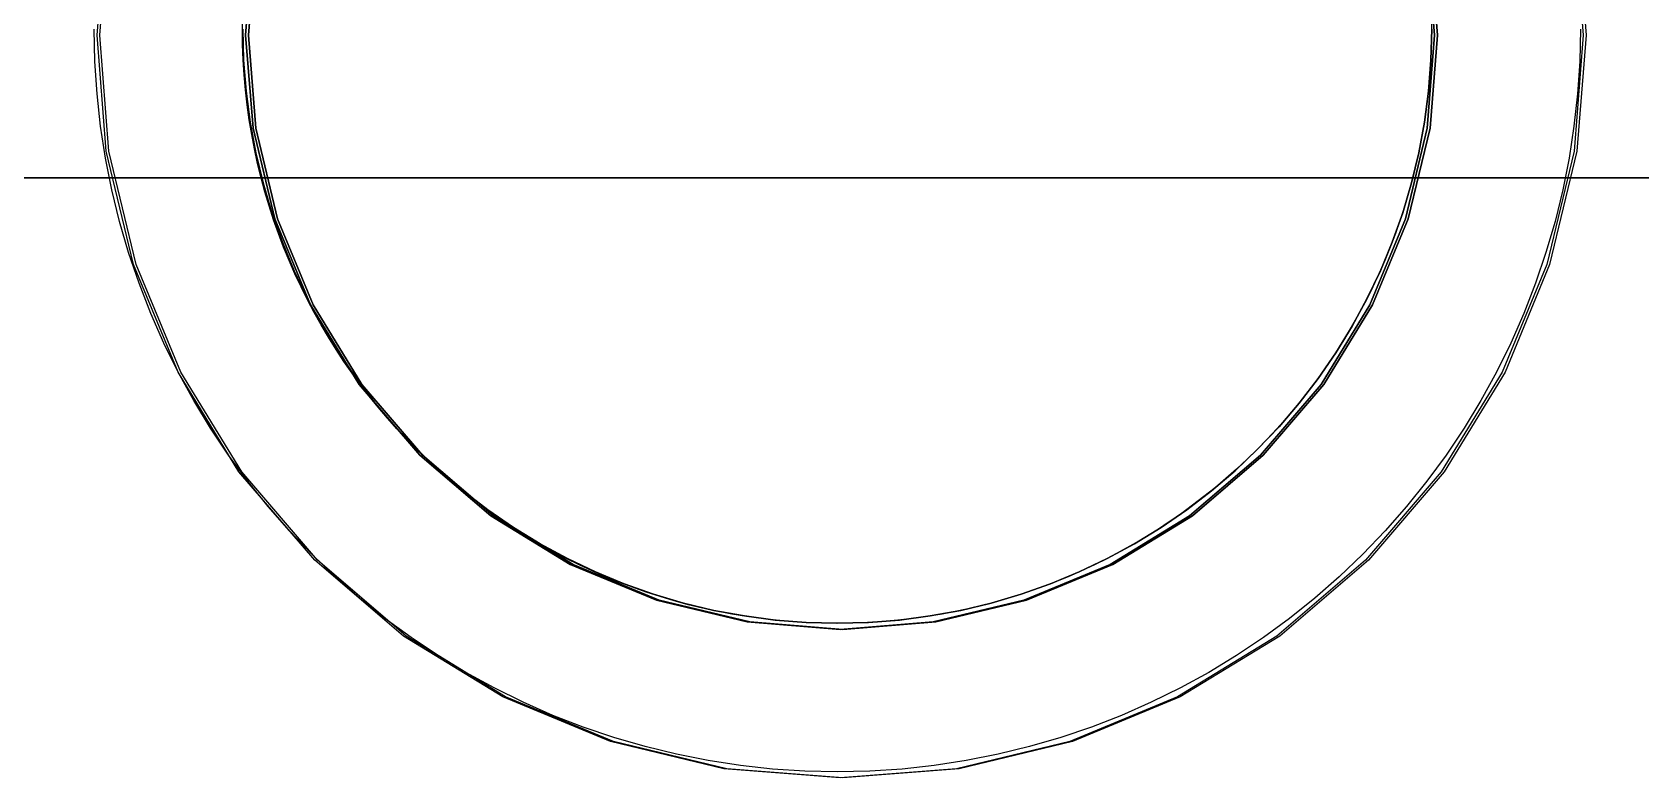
# Model space of a CAD drawing. Header units: millimetres. Extents: x -245 to 49755, y -245 to 41806.
# Drawn here: x 35489.06 to 35507.1, y 18561.66 to 18570.03 of the extents above; entities that cross this region are included whole.
import ezdxf

# ---------------------------------------------------------------- set-up
doc = ezdxf.new("R2010")
doc.units = ezdxf.units.MM
doc.layers.add('Slab', color=7, linetype='Continuous', lineweight=50)
doc.layers.add('Standard', color=7, linetype='Continuous', lineweight=25)

msp = doc.modelspace()

# ---------------------------------------------------------------- linework, layer by layer
at = {"layer": 'Slab', "color": 7, "linetype": 'Continuous', "lineweight": -3}
for p, q in [((35489.791, 18569.997), (35489.893, 18571.301)), ((35489.791, 18569.997), (35489.893, 18571.301)), ((35489.822, 18569.997), (35489.925, 18571.301)), ((35489.822, 18569.997), (35489.925, 18571.301)), ((35506.355, 18571.301), (35506.457, 18569.997)), ((35506.355, 18571.301), (35506.457, 18569.997)), ((35506.386, 18571.301), (35506.489, 18569.997)), ((35506.386, 18571.301), (35506.489, 18569.997)), ((35491.54, 18571.04), (35491.457, 18569.997)), ((35491.457, 18569.997), (35491.54, 18571.04)), ((35491.571, 18571.04), (35491.489, 18569.997)), ((35491.489, 18569.997), (35491.571, 18571.04)), ((35504.791, 18569.997), (35504.709, 18571.04)), ((35504.709, 18571.04), (35504.791, 18569.997)), ((35504.822, 18569.997), (35504.74, 18571.04)), ((35504.74, 18571.04), (35504.822, 18569.997)), ((35489.767, 18569.701), (35489.759, 18570.064)), ((35489.767, 18569.701), (35489.759, 18570.064)), ((35489.767, 18569.701), (35489.759, 18570.064)), ((35489.767, 18569.701), (35489.759, 18570.064)), ((35491.426, 18570.064), (35491.435, 18569.715)), ((35491.435, 18569.715), (35491.426, 18570.064)), ((35491.435, 18569.715), (35491.426, 18570.064)), ((35491.426, 18570.064), (35491.435, 18569.715)), ((35491.435, 18569.715), (35491.426, 18570.064)), ((35491.426, 18570.064), (35491.435, 18569.715)), ((35504.75, 18569.715), (35504.759, 18570.064)), ((35504.759, 18570.064), (35504.75, 18569.715)), ((35504.759, 18570.064), (35504.75, 18569.715)), ((35504.75, 18569.715), (35504.759, 18570.064)), ((35504.759, 18570.064), (35504.75, 18569.715)), ((35504.75, 18569.715), (35504.759, 18570.064)), ((35506.426, 18570.064), (35506.418, 18569.701)), ((35506.426, 18570.064), (35506.418, 18569.701)), ((35506.426, 18570.064), (35506.418, 18569.701)), ((35506.426, 18570.064), (35506.418, 18569.701)), ((35489.893, 18568.694), (35489.791, 18569.997)), ((35489.893, 18568.694), (35489.791, 18569.997)), ((35489.925, 18568.694), (35489.822, 18569.997)), ((35489.925, 18568.694), (35489.822, 18569.997)), ((35491.457, 18569.997), (35491.54, 18568.954)), ((35491.54, 18568.954), (35491.457, 18569.997)), ((35491.489, 18569.997), (35491.571, 18568.954)), ((35491.571, 18568.954), (35491.489, 18569.997)), ((35504.709, 18568.954), (35504.791, 18569.997)), ((35504.791, 18569.997), (35504.709, 18568.954)), ((35504.74, 18568.954), (35504.822, 18569.997)), ((35504.822, 18569.997), (35504.74, 18568.954)), ((35506.457, 18569.997), (35506.355, 18568.694)), ((35506.457, 18569.997), (35506.355, 18568.694)), ((35506.489, 18569.997), (35506.386, 18568.694)), ((35506.489, 18569.997), (35506.386, 18568.694)), ((35489.791, 18569.338), (35489.767, 18569.701)), ((35489.791, 18569.338), (35489.767, 18569.701)), ((35489.791, 18569.338), (35489.767, 18569.701)), ((35489.791, 18569.338), (35489.767, 18569.701)), ((35491.435, 18569.715), (35491.462, 18569.367)), ((35491.462, 18569.367), (35491.435, 18569.715)), ((35491.462, 18569.367), (35491.435, 18569.715)), ((35491.435, 18569.715), (35491.462, 18569.367)), ((35491.462, 18569.367), (35491.435, 18569.715)), ((35491.435, 18569.715), (35491.462, 18569.367)), ((35504.723, 18569.367), (35504.75, 18569.715)), ((35504.75, 18569.715), (35504.723, 18569.367)), ((35504.75, 18569.715), (35504.723, 18569.367)), ((35504.723, 18569.367), (35504.75, 18569.715)), ((35504.75, 18569.715), (35504.723, 18569.367)), ((35504.723, 18569.367), (35504.75, 18569.715)), ((35506.418, 18569.701), (35506.394, 18569.338)), ((35506.418, 18569.701), (35506.394, 18569.338)), ((35506.418, 18569.701), (35506.394, 18569.338)), ((35506.418, 18569.701), (35506.394, 18569.338)), ((35489.83, 18568.977), (35489.791, 18569.338)), ((35489.83, 18568.977), (35489.791, 18569.338)), ((35489.83, 18568.977), (35489.791, 18569.338)), ((35489.83, 18568.977), (35489.791, 18569.338)), ((35491.462, 18569.367), (35491.508, 18569.021)), ((35491.508, 18569.021), (35491.462, 18569.367)), ((35491.508, 18569.021), (35491.462, 18569.367)), ((35491.462, 18569.367), (35491.508, 18569.021)), ((35491.508, 18569.021), (35491.462, 18569.367)), ((35491.462, 18569.367), (35491.508, 18569.021)), ((35504.677, 18569.021), (35504.723, 18569.367)), ((35504.723, 18569.367), (35504.677, 18569.021)), ((35504.723, 18569.367), (35504.677, 18569.021)), ((35504.677, 18569.021), (35504.723, 18569.367)), ((35504.723, 18569.367), (35504.677, 18569.021)), ((35504.677, 18569.021), (35504.723, 18569.367)), ((35506.394, 18569.338), (35506.354, 18568.977)), ((35506.394, 18569.338), (35506.354, 18568.977)), ((35506.394, 18569.338), (35506.354, 18568.977)), ((35506.394, 18569.338), (35506.354, 18568.977)), ((35489.886, 18568.617), (35489.83, 18568.977)), ((35489.886, 18568.617), (35489.83, 18568.977)), ((35489.886, 18568.617), (35489.83, 18568.977)), ((35489.886, 18568.617), (35489.83, 18568.977)), ((35491.508, 18569.021), (35491.571, 18568.678)), ((35491.571, 18568.678), (35491.508, 18569.021)), ((35491.571, 18568.678), (35491.508, 18569.021)), ((35491.508, 18569.021), (35491.571, 18568.678)), ((35491.571, 18568.678), (35491.508, 18569.021)), ((35491.508, 18569.021), (35491.571, 18568.678)), ((35491.54, 18568.954), (35491.784, 18567.937)), ((35491.784, 18567.937), (35491.54, 18568.954)), ((35491.571, 18568.954), (35491.815, 18567.937)), ((35491.815, 18567.937), (35491.571, 18568.954)), ((35504.465, 18567.937), (35504.709, 18568.954)), ((35504.709, 18568.954), (35504.465, 18567.937)), ((35504.496, 18567.937), (35504.74, 18568.954)), ((35504.74, 18568.954), (35504.496, 18567.937)), ((35504.613, 18568.678), (35504.677, 18569.021)), ((35504.677, 18569.021), (35504.613, 18568.678)), ((35504.677, 18569.021), (35504.613, 18568.678)), ((35504.613, 18568.678), (35504.677, 18569.021)), ((35504.677, 18569.021), (35504.613, 18568.678)), ((35504.613, 18568.678), (35504.677, 18569.021)), ((35506.354, 18568.977), (35506.299, 18568.617)), ((35506.354, 18568.977), (35506.299, 18568.617)), ((35506.354, 18568.977), (35506.299, 18568.617)), ((35506.354, 18568.977), (35506.299, 18568.617)), ((35489.957, 18568.261), (35489.886, 18568.617)), ((35489.957, 18568.261), (35489.886, 18568.617)), ((35489.957, 18568.261), (35489.886, 18568.617)), ((35489.957, 18568.261), (35489.886, 18568.617)), ((35490.199, 18567.422), (35489.893, 18568.694)), ((35490.199, 18567.422), (35489.893, 18568.694)), ((35490.23, 18567.422), (35489.925, 18568.694)), ((35490.23, 18567.422), (35489.925, 18568.694)), ((35491.571, 18568.678), (35491.653, 18568.339)), ((35491.653, 18568.339), (35491.571, 18568.678)), ((35491.653, 18568.339), (35491.571, 18568.678)), ((35491.571, 18568.678), (35491.653, 18568.339)), ((35491.653, 18568.339), (35491.571, 18568.678)), ((35491.571, 18568.678), (35491.653, 18568.339)), ((35504.532, 18568.339), (35504.613, 18568.678)), ((35504.613, 18568.678), (35504.532, 18568.339)), ((35504.613, 18568.678), (35504.532, 18568.339)), ((35504.532, 18568.339), (35504.613, 18568.678)), ((35504.613, 18568.678), (35504.532, 18568.339)), ((35504.532, 18568.339), (35504.613, 18568.678)), ((35506.355, 18568.694), (35506.05, 18567.422)), ((35506.355, 18568.694), (35506.05, 18567.422)), ((35506.386, 18568.694), (35506.081, 18567.422)), ((35506.386, 18568.694), (35506.081, 18567.422)), ((35506.299, 18568.617), (35506.228, 18568.261)), ((35506.299, 18568.617), (35506.228, 18568.261)), ((35506.299, 18568.617), (35506.228, 18568.261)), ((35506.299, 18568.617), (35506.228, 18568.261)), ((35490.043, 18567.907), (35489.957, 18568.261)), ((35490.043, 18567.907), (35489.957, 18568.261)), ((35490.043, 18567.907), (35489.957, 18568.261)), ((35490.043, 18567.907), (35489.957, 18568.261)), ((35491.653, 18568.339), (35491.752, 18568.004)), ((35491.752, 18568.004), (35491.653, 18568.339)), ((35491.752, 18568.004), (35491.653, 18568.339)), ((35491.653, 18568.339), (35491.752, 18568.004)), ((35491.752, 18568.004), (35491.653, 18568.339)), ((35491.653, 18568.339), (35491.752, 18568.004)), ((35504.433, 18568.004), (35504.532, 18568.339)), ((35504.532, 18568.339), (35504.433, 18568.004)), ((35504.532, 18568.339), (35504.433, 18568.004)), ((35504.433, 18568.004), (35504.532, 18568.339)), ((35504.532, 18568.339), (35504.433, 18568.004)), ((35504.433, 18568.004), (35504.532, 18568.339)), ((35506.228, 18568.261), (35506.142, 18567.907)), ((35506.228, 18568.261), (35506.142, 18567.907)), ((35506.228, 18568.261), (35506.142, 18567.907)), ((35506.228, 18568.261), (35506.142, 18567.907)), ((35490.145, 18567.558), (35490.043, 18567.907)), ((35490.145, 18567.558), (35490.043, 18567.907)), ((35490.145, 18567.558), (35490.043, 18567.907)), ((35490.145, 18567.558), (35490.043, 18567.907)), ((35491.752, 18568.004), (35491.869, 18567.675)), ((35491.869, 18567.675), (35491.752, 18568.004)), ((35491.869, 18567.675), (35491.752, 18568.004)), ((35491.752, 18568.004), (35491.869, 18567.675)), ((35491.869, 18567.675), (35491.752, 18568.004)), ((35491.752, 18568.004), (35491.869, 18567.675)), ((35491.784, 18567.937), (35492.184, 18566.971)), ((35492.184, 18566.971), (35491.784, 18567.937)), ((35491.815, 18567.937), (35492.216, 18566.971)), ((35492.216, 18566.971), (35491.815, 18567.937)), ((35504.064, 18566.971), (35504.465, 18567.937)), ((35504.465, 18567.937), (35504.064, 18566.971)), ((35504.096, 18566.971), (35504.496, 18567.937)), ((35504.496, 18567.937), (35504.096, 18566.971)), ((35504.316, 18567.675), (35504.433, 18568.004)), ((35504.433, 18568.004), (35504.316, 18567.675)), ((35504.433, 18568.004), (35504.316, 18567.675)), ((35504.316, 18567.675), (35504.433, 18568.004)), ((35504.433, 18568.004), (35504.316, 18567.675)), ((35504.316, 18567.675), (35504.433, 18568.004)), ((35506.142, 18567.907), (35506.04, 18567.558)), ((35506.142, 18567.907), (35506.04, 18567.558)), ((35506.142, 18567.907), (35506.04, 18567.558)), ((35506.142, 18567.907), (35506.04, 18567.558)), ((35490.262, 18567.214), (35490.145, 18567.558)), ((35490.262, 18567.214), (35490.145, 18567.558)), ((35490.262, 18567.214), (35490.145, 18567.558)), ((35490.262, 18567.214), (35490.145, 18567.558)), ((35491.869, 18567.675), (35492.002, 18567.353)), ((35492.002, 18567.353), (35491.869, 18567.675)), ((35492.002, 18567.353), (35491.869, 18567.675)), ((35491.869, 18567.675), (35492.002, 18567.353)), ((35492.002, 18567.353), (35491.869, 18567.675)), ((35491.869, 18567.675), (35492.002, 18567.353)), ((35504.183, 18567.353), (35504.316, 18567.675)), ((35504.316, 18567.675), (35504.183, 18567.353)), ((35504.316, 18567.675), (35504.183, 18567.353)), ((35504.183, 18567.353), (35504.316, 18567.675)), ((35504.316, 18567.675), (35504.183, 18567.353)), ((35504.183, 18567.353), (35504.316, 18567.675)), ((35506.04, 18567.558), (35505.923, 18567.214)), ((35506.04, 18567.558), (35505.923, 18567.214)), ((35506.04, 18567.558), (35505.923, 18567.214)), ((35506.04, 18567.558), (35505.923, 18567.214)), ((35490.699, 18566.214), (35490.199, 18567.422)), ((35490.699, 18566.214), (35490.199, 18567.422)), ((35490.731, 18566.214), (35490.23, 18567.422)), ((35490.731, 18566.214), (35490.23, 18567.422)), ((35492.002, 18567.353), (35492.152, 18567.038)), ((35492.152, 18567.038), (35492.002, 18567.353)), ((35492.152, 18567.038), (35492.002, 18567.353)), ((35492.002, 18567.353), (35492.152, 18567.038)), ((35492.152, 18567.038), (35492.002, 18567.353)), ((35492.002, 18567.353), (35492.152, 18567.038)), ((35504.032, 18567.038), (35504.183, 18567.353)), ((35504.183, 18567.353), (35504.032, 18567.038)), ((35504.183, 18567.353), (35504.032, 18567.038)), ((35504.032, 18567.038), (35504.183, 18567.353)), ((35504.183, 18567.353), (35504.032, 18567.038)), ((35504.032, 18567.038), (35504.183, 18567.353)), ((35506.05, 18567.422), (35505.549, 18566.214)), ((35506.05, 18567.422), (35505.549, 18566.214)), ((35506.081, 18567.422), (35505.581, 18566.214)), ((35506.081, 18567.422), (35505.581, 18566.214)), ((35490.393, 18566.875), (35490.262, 18567.214)), ((35490.393, 18566.875), (35490.262, 18567.214)), ((35490.393, 18566.875), (35490.262, 18567.214)), ((35490.393, 18566.875), (35490.262, 18567.214)), ((35505.923, 18567.214), (35505.791, 18566.875)), ((35505.923, 18567.214), (35505.791, 18566.875)), ((35505.923, 18567.214), (35505.791, 18566.875)), ((35505.923, 18567.214), (35505.791, 18566.875)), ((35492.152, 18567.038), (35492.319, 18566.731)), ((35492.319, 18566.731), (35492.152, 18567.038)), ((35492.319, 18566.731), (35492.152, 18567.038)), ((35492.152, 18567.038), (35492.319, 18566.731)), ((35492.319, 18566.731), (35492.152, 18567.038)), ((35492.152, 18567.038), (35492.319, 18566.731)), ((35492.184, 18566.971), (35492.731, 18566.079)), ((35492.731, 18566.079), (35492.184, 18566.971)), ((35492.216, 18566.971), (35492.762, 18566.079)), ((35492.762, 18566.079), (35492.216, 18566.971)), ((35503.518, 18566.079), (35504.064, 18566.971)), ((35504.064, 18566.971), (35503.518, 18566.079)), ((35503.549, 18566.079), (35504.096, 18566.971)), ((35504.096, 18566.971), (35503.549, 18566.079)), ((35503.866, 18566.731), (35504.032, 18567.038)), ((35504.032, 18567.038), (35503.866, 18566.731)), ((35504.032, 18567.038), (35503.866, 18566.731)), ((35503.866, 18566.731), (35504.032, 18567.038)), ((35504.032, 18567.038), (35503.866, 18566.731)), ((35503.866, 18566.731), (35504.032, 18567.038)), ((35490.54, 18566.542), (35490.393, 18566.875)), ((35490.54, 18566.542), (35490.393, 18566.875)), ((35490.54, 18566.542), (35490.393, 18566.875)), ((35490.54, 18566.542), (35490.393, 18566.875)), ((35505.791, 18566.875), (35505.645, 18566.542)), ((35505.791, 18566.875), (35505.645, 18566.542)), ((35505.791, 18566.875), (35505.645, 18566.542)), ((35505.791, 18566.875), (35505.645, 18566.542)), ((35492.319, 18566.731), (35492.501, 18566.433)), ((35492.501, 18566.433), (35492.319, 18566.731)), ((35492.501, 18566.433), (35492.319, 18566.731)), ((35492.319, 18566.731), (35492.501, 18566.433)), ((35492.501, 18566.433), (35492.319, 18566.731)), ((35492.319, 18566.731), (35492.501, 18566.433)), ((35503.684, 18566.433), (35503.866, 18566.731)), ((35503.866, 18566.731), (35503.684, 18566.433)), ((35503.866, 18566.731), (35503.684, 18566.433)), ((35503.684, 18566.433), (35503.866, 18566.731)), ((35503.866, 18566.731), (35503.684, 18566.433)), ((35503.684, 18566.433), (35503.866, 18566.731)), ((35490.701, 18566.216), (35490.54, 18566.542)), ((35490.701, 18566.216), (35490.54, 18566.542)), ((35490.701, 18566.216), (35490.54, 18566.542)), ((35490.701, 18566.216), (35490.54, 18566.542)), ((35492.501, 18566.433), (35492.699, 18566.146)), ((35492.699, 18566.146), (35492.501, 18566.433)), ((35492.699, 18566.146), (35492.501, 18566.433)), ((35492.501, 18566.433), (35492.699, 18566.146)), ((35492.699, 18566.146), (35492.501, 18566.433)), ((35492.501, 18566.433), (35492.699, 18566.146)), ((35503.486, 18566.146), (35503.684, 18566.433)), ((35503.684, 18566.433), (35503.486, 18566.146)), ((35503.684, 18566.433), (35503.486, 18566.146)), ((35503.486, 18566.146), (35503.684, 18566.433)), ((35503.684, 18566.433), (35503.486, 18566.146)), ((35503.486, 18566.146), (35503.684, 18566.433)), ((35505.645, 18566.542), (35505.484, 18566.216)), ((35505.645, 18566.542), (35505.484, 18566.216)), ((35505.645, 18566.542), (35505.484, 18566.216)), ((35505.645, 18566.542), (35505.484, 18566.216)), ((35491.382, 18565.099), (35490.699, 18566.214)), ((35491.382, 18565.099), (35490.699, 18566.214)), ((35490.876, 18565.898), (35490.701, 18566.216)), ((35490.876, 18565.898), (35490.701, 18566.216)), ((35490.876, 18565.898), (35490.701, 18566.216)), ((35490.876, 18565.898), (35490.701, 18566.216)), ((35491.414, 18565.099), (35490.731, 18566.214)), ((35491.414, 18565.099), (35490.731, 18566.214)), ((35492.699, 18566.146), (35492.911, 18565.869)), ((35492.911, 18565.869), (35492.699, 18566.146)), ((35492.911, 18565.869), (35492.699, 18566.146)), ((35492.699, 18566.146), (35492.911, 18565.869)), ((35492.911, 18565.869), (35492.699, 18566.146)), ((35492.699, 18566.146), (35492.911, 18565.869)), ((35492.731, 18566.079), (35493.41, 18565.283)), ((35493.41, 18565.283), (35492.731, 18566.079)), ((35492.762, 18566.079), (35493.442, 18565.283)), ((35493.442, 18565.283), (35492.762, 18566.079)), ((35502.838, 18565.283), (35503.518, 18566.079)), ((35503.518, 18566.079), (35502.838, 18565.283)), ((35502.87, 18565.283), (35503.549, 18566.079)), ((35503.549, 18566.079), (35502.87, 18565.283)), ((35503.273, 18565.869), (35503.486, 18566.146)), ((35503.486, 18566.146), (35503.273, 18565.869)), ((35503.486, 18566.146), (35503.273, 18565.869)), ((35503.273, 18565.869), (35503.486, 18566.146)), ((35503.486, 18566.146), (35503.273, 18565.869)), ((35503.273, 18565.869), (35503.486, 18566.146)), ((35505.549, 18566.214), (35504.866, 18565.099)), ((35505.549, 18566.214), (35504.866, 18565.099)), ((35505.581, 18566.214), (35504.898, 18565.099)), ((35505.581, 18566.214), (35504.898, 18565.099)), ((35505.484, 18566.216), (35505.309, 18565.898)), ((35505.484, 18566.216), (35505.309, 18565.898)), ((35505.484, 18566.216), (35505.309, 18565.898)), ((35505.484, 18566.216), (35505.309, 18565.898)), ((35491.064, 18565.587), (35490.876, 18565.898)), ((35491.064, 18565.587), (35490.876, 18565.898)), ((35491.064, 18565.587), (35490.876, 18565.898)), ((35491.064, 18565.587), (35490.876, 18565.898)), ((35505.309, 18565.898), (35505.121, 18565.587)), ((35505.309, 18565.898), (35505.121, 18565.587)), ((35505.309, 18565.898), (35505.121, 18565.587)), ((35505.309, 18565.898), (35505.121, 18565.587)), ((35492.911, 18565.869), (35493.138, 18565.603)), ((35493.138, 18565.603), (35492.911, 18565.869)), ((35493.138, 18565.603), (35492.911, 18565.869)), ((35492.911, 18565.869), (35493.138, 18565.603)), ((35493.138, 18565.603), (35492.911, 18565.869)), ((35492.911, 18565.869), (35493.138, 18565.603)), ((35503.047, 18565.603), (35503.273, 18565.869)), ((35503.273, 18565.869), (35503.047, 18565.603)), ((35503.273, 18565.869), (35503.047, 18565.603)), ((35503.047, 18565.603), (35503.273, 18565.869)), ((35503.273, 18565.869), (35503.047, 18565.603)), ((35503.047, 18565.603), (35503.273, 18565.869)), ((35491.266, 18565.284), (35491.064, 18565.587)), ((35491.266, 18565.284), (35491.064, 18565.587)), ((35491.266, 18565.284), (35491.064, 18565.587)), ((35491.266, 18565.284), (35491.064, 18565.587)), ((35493.138, 18565.603), (35493.378, 18565.35)), ((35493.378, 18565.35), (35493.138, 18565.603)), ((35493.378, 18565.35), (35493.138, 18565.603)), ((35493.138, 18565.603), (35493.378, 18565.35)), ((35493.378, 18565.35), (35493.138, 18565.603)), ((35493.138, 18565.603), (35493.378, 18565.35)), ((35502.806, 18565.35), (35503.047, 18565.603)), ((35503.047, 18565.603), (35502.806, 18565.35)), ((35503.047, 18565.603), (35502.806, 18565.35)), ((35502.806, 18565.35), (35503.047, 18565.603)), ((35503.047, 18565.603), (35502.806, 18565.35)), ((35502.806, 18565.35), (35503.047, 18565.603)), ((35505.121, 18565.587), (35504.919, 18565.284)), ((35505.121, 18565.587), (35504.919, 18565.284)), ((35505.121, 18565.587), (35504.919, 18565.284)), ((35505.121, 18565.587), (35504.919, 18565.284)), ((35493.378, 18565.35), (35493.632, 18565.11)), ((35493.632, 18565.11), (35493.378, 18565.35)), ((35493.632, 18565.11), (35493.378, 18565.35)), ((35493.378, 18565.35), (35493.632, 18565.11)), ((35493.632, 18565.11), (35493.378, 18565.35)), ((35493.378, 18565.35), (35493.632, 18565.11)), ((35502.553, 18565.11), (35502.806, 18565.35)), ((35502.806, 18565.35), (35502.553, 18565.11)), ((35502.806, 18565.35), (35502.553, 18565.11)), ((35502.553, 18565.11), (35502.806, 18565.35)), ((35502.806, 18565.35), (35502.553, 18565.11)), ((35502.553, 18565.11), (35502.806, 18565.35)), ((35491.481, 18564.991), (35491.266, 18565.284)), ((35491.481, 18564.991), (35491.266, 18565.284)), ((35491.481, 18564.991), (35491.266, 18565.284)), ((35491.481, 18564.991), (35491.266, 18565.284)), ((35493.41, 18565.283), (35494.206, 18564.604)), ((35494.206, 18564.604), (35493.41, 18565.283)), ((35493.442, 18565.283), (35494.237, 18564.604)), ((35494.237, 18564.604), (35493.442, 18565.283)), ((35502.043, 18564.604), (35502.838, 18565.283)), ((35502.838, 18565.283), (35502.043, 18564.604)), ((35502.074, 18564.604), (35502.87, 18565.283)), ((35502.87, 18565.283), (35502.074, 18564.604)), ((35504.919, 18565.284), (35504.704, 18564.991)), ((35504.919, 18565.284), (35504.704, 18564.991)), ((35504.919, 18565.284), (35504.704, 18564.991)), ((35504.919, 18565.284), (35504.704, 18564.991)), ((35492.232, 18564.105), (35491.382, 18565.099)), ((35492.232, 18564.105), (35491.382, 18565.099)), ((35492.263, 18564.105), (35491.414, 18565.099)), ((35492.263, 18564.105), (35491.414, 18565.099)), ((35491.709, 18564.708), (35491.481, 18564.991)), ((35491.709, 18564.708), (35491.481, 18564.991)), ((35491.709, 18564.708), (35491.481, 18564.991)), ((35491.709, 18564.708), (35491.481, 18564.991)), ((35493.632, 18565.11), (35493.897, 18564.883)), ((35493.897, 18564.883), (35493.632, 18565.11)), ((35493.897, 18564.883), (35493.632, 18565.11)), ((35493.632, 18565.11), (35493.897, 18564.883)), ((35493.897, 18564.883), (35493.632, 18565.11)), ((35493.632, 18565.11), (35493.897, 18564.883)), ((35502.288, 18564.883), (35502.553, 18565.11)), ((35502.553, 18565.11), (35502.288, 18564.883)), ((35502.553, 18565.11), (35502.288, 18564.883)), ((35502.288, 18564.883), (35502.553, 18565.11)), ((35502.553, 18565.11), (35502.288, 18564.883)), ((35502.288, 18564.883), (35502.553, 18565.11)), ((35504.866, 18565.099), (35504.017, 18564.105)), ((35504.866, 18565.099), (35504.017, 18564.105)), ((35504.898, 18565.099), (35504.048, 18564.105)), ((35504.898, 18565.099), (35504.048, 18564.105)), ((35504.704, 18564.991), (35504.476, 18564.708)), ((35504.704, 18564.991), (35504.476, 18564.708)), ((35504.704, 18564.991), (35504.476, 18564.708)), ((35504.704, 18564.991), (35504.476, 18564.708)), ((35493.897, 18564.883), (35494.174, 18564.671)), ((35494.174, 18564.671), (35493.897, 18564.883)), ((35494.174, 18564.671), (35493.897, 18564.883)), ((35493.897, 18564.883), (35494.174, 18564.671)), ((35494.174, 18564.671), (35493.897, 18564.883)), ((35493.897, 18564.883), (35494.174, 18564.671)), ((35502.011, 18564.671), (35502.288, 18564.883)), ((35502.288, 18564.883), (35502.011, 18564.671)), ((35502.288, 18564.883), (35502.011, 18564.671)), ((35502.011, 18564.671), (35502.288, 18564.883)), ((35502.288, 18564.883), (35502.011, 18564.671)), ((35502.011, 18564.671), (35502.288, 18564.883)), ((35491.948, 18564.434), (35491.709, 18564.708)), ((35491.948, 18564.434), (35491.709, 18564.708)), ((35491.948, 18564.434), (35491.709, 18564.708)), ((35491.948, 18564.434), (35491.709, 18564.708)), ((35494.174, 18564.671), (35494.461, 18564.473)), ((35494.461, 18564.473), (35494.174, 18564.671)), ((35494.461, 18564.473), (35494.174, 18564.671)), ((35494.174, 18564.671), (35494.461, 18564.473)), ((35494.461, 18564.473), (35494.174, 18564.671)), ((35494.174, 18564.671), (35494.461, 18564.473)), ((35501.723, 18564.473), (35502.011, 18564.671)), ((35502.011, 18564.671), (35501.723, 18564.473)), ((35502.011, 18564.671), (35501.723, 18564.473)), ((35501.723, 18564.473), (35502.011, 18564.671)), ((35502.011, 18564.671), (35501.723, 18564.473)), ((35501.723, 18564.473), (35502.011, 18564.671)), ((35504.476, 18564.708), (35504.236, 18564.434)), ((35504.476, 18564.708), (35504.236, 18564.434)), ((35504.476, 18564.708), (35504.236, 18564.434)), ((35504.476, 18564.708), (35504.236, 18564.434)), ((35492.2, 18564.172), (35491.948, 18564.434)), ((35492.2, 18564.172), (35491.948, 18564.434)), ((35492.2, 18564.172), (35491.948, 18564.434)), ((35492.2, 18564.172), (35491.948, 18564.434)), ((35494.206, 18564.604), (35495.098, 18564.057)), ((35495.098, 18564.057), (35494.206, 18564.604)), ((35494.237, 18564.604), (35495.129, 18564.057)), ((35495.129, 18564.057), (35494.237, 18564.604)), ((35494.461, 18564.473), (35494.759, 18564.291)), ((35494.759, 18564.291), (35494.461, 18564.473)), ((35494.759, 18564.291), (35494.461, 18564.473)), ((35494.461, 18564.473), (35494.759, 18564.291)), ((35494.759, 18564.291), (35494.461, 18564.473)), ((35494.461, 18564.473), (35494.759, 18564.291)), ((35501.151, 18564.057), (35502.043, 18564.604)), ((35502.043, 18564.604), (35501.151, 18564.057)), ((35501.182, 18564.057), (35502.074, 18564.604)), ((35502.074, 18564.604), (35501.182, 18564.057)), ((35501.426, 18564.291), (35501.723, 18564.473)), ((35501.723, 18564.473), (35501.426, 18564.291)), ((35501.723, 18564.473), (35501.426, 18564.291)), ((35501.426, 18564.291), (35501.723, 18564.473)), ((35501.723, 18564.473), (35501.426, 18564.291)), ((35501.426, 18564.291), (35501.723, 18564.473)), ((35504.236, 18564.434), (35503.985, 18564.172)), ((35504.236, 18564.434), (35503.985, 18564.172)), ((35504.236, 18564.434), (35503.985, 18564.172)), ((35504.236, 18564.434), (35503.985, 18564.172)), ((35494.759, 18564.291), (35495.066, 18564.124)), ((35495.066, 18564.124), (35494.759, 18564.291)), ((35495.066, 18564.124), (35494.759, 18564.291)), ((35494.759, 18564.291), (35495.066, 18564.124)), ((35495.066, 18564.124), (35494.759, 18564.291)), ((35494.759, 18564.291), (35495.066, 18564.124)), ((35501.119, 18564.124), (35501.426, 18564.291)), ((35501.426, 18564.291), (35501.119, 18564.124)), ((35501.426, 18564.291), (35501.119, 18564.124)), ((35501.119, 18564.124), (35501.426, 18564.291)), ((35501.426, 18564.291), (35501.119, 18564.124)), ((35501.119, 18564.124), (35501.426, 18564.291)), ((35492.463, 18563.92), (35492.2, 18564.172)), ((35492.463, 18563.92), (35492.2, 18564.172)), ((35492.463, 18563.92), (35492.2, 18564.172)), ((35492.463, 18563.92), (35492.2, 18564.172)), ((35493.226, 18563.255), (35492.232, 18564.105)), ((35493.226, 18563.255), (35492.232, 18564.105)), ((35493.258, 18563.255), (35492.263, 18564.105)), ((35493.258, 18563.255), (35492.263, 18564.105)), ((35495.066, 18564.124), (35495.381, 18563.974)), ((35495.381, 18563.974), (35495.066, 18564.124)), ((35495.381, 18563.974), (35495.066, 18564.124)), ((35495.066, 18564.124), (35495.381, 18563.974)), ((35495.381, 18563.974), (35495.066, 18564.124)), ((35495.066, 18564.124), (35495.381, 18563.974)), ((35500.804, 18563.974), (35501.119, 18564.124)), ((35501.119, 18564.124), (35500.804, 18563.974)), ((35501.119, 18564.124), (35500.804, 18563.974)), ((35500.804, 18563.974), (35501.119, 18564.124)), ((35501.119, 18564.124), (35500.804, 18563.974)), ((35500.804, 18563.974), (35501.119, 18564.124)), ((35504.017, 18564.105), (35503.022, 18563.255)), ((35504.017, 18564.105), (35503.022, 18563.255)), ((35504.048, 18564.105), (35503.054, 18563.255)), ((35504.048, 18564.105), (35503.054, 18563.255)), ((35503.985, 18564.172), (35503.722, 18563.92)), ((35503.985, 18564.172), (35503.722, 18563.92)), ((35503.985, 18564.172), (35503.722, 18563.92)), ((35503.985, 18564.172), (35503.722, 18563.92)), ((35492.736, 18563.681), (35492.463, 18563.92)), ((35492.736, 18563.681), (35492.463, 18563.92)), ((35492.736, 18563.681), (35492.463, 18563.92)), ((35492.736, 18563.681), (35492.463, 18563.92)), ((35495.098, 18564.057), (35496.064, 18563.657)), ((35496.064, 18563.657), (35495.098, 18564.057)), ((35495.129, 18564.057), (35496.096, 18563.657)), ((35496.096, 18563.657), (35495.129, 18564.057)), ((35495.381, 18563.974), (35495.703, 18563.84)), ((35495.703, 18563.84), (35495.381, 18563.974)), ((35495.703, 18563.84), (35495.381, 18563.974)), ((35495.381, 18563.974), (35495.703, 18563.84)), ((35495.703, 18563.84), (35495.381, 18563.974)), ((35495.381, 18563.974), (35495.703, 18563.84)), ((35500.184, 18563.657), (35501.151, 18564.057)), ((35501.151, 18564.057), (35500.184, 18563.657)), ((35500.216, 18563.657), (35501.182, 18564.057)), ((35501.182, 18564.057), (35500.216, 18563.657)), ((35500.482, 18563.84), (35500.804, 18563.974)), ((35500.804, 18563.974), (35500.482, 18563.84)), ((35500.804, 18563.974), (35500.482, 18563.84)), ((35500.482, 18563.84), (35500.804, 18563.974)), ((35500.804, 18563.974), (35500.482, 18563.84)), ((35500.482, 18563.84), (35500.804, 18563.974)), ((35503.722, 18563.92), (35503.449, 18563.681)), ((35503.722, 18563.92), (35503.449, 18563.681)), ((35503.722, 18563.92), (35503.449, 18563.681)), ((35503.722, 18563.92), (35503.449, 18563.681)), ((35495.703, 18563.84), (35496.032, 18563.724)), ((35496.032, 18563.724), (35495.703, 18563.84)), ((35496.032, 18563.724), (35495.703, 18563.84)), ((35495.703, 18563.84), (35496.032, 18563.724)), ((35496.032, 18563.724), (35495.703, 18563.84)), ((35495.703, 18563.84), (35496.032, 18563.724)), ((35496.032, 18563.724), (35496.367, 18563.625)), ((35496.367, 18563.625), (35496.032, 18563.724)), ((35496.367, 18563.625), (35496.032, 18563.724)), ((35496.032, 18563.724), (35496.367, 18563.625)), ((35496.367, 18563.625), (35496.032, 18563.724)), ((35496.032, 18563.724), (35496.367, 18563.625)), ((35499.818, 18563.625), (35500.153, 18563.724)), ((35500.153, 18563.724), (35499.818, 18563.625)), ((35500.153, 18563.724), (35499.818, 18563.625)), ((35499.818, 18563.625), (35500.153, 18563.724)), ((35500.153, 18563.724), (35499.818, 18563.625)), ((35499.818, 18563.625), (35500.153, 18563.724)), ((35500.153, 18563.724), (35500.482, 18563.84)), ((35500.482, 18563.84), (35500.153, 18563.724)), ((35500.482, 18563.84), (35500.153, 18563.724)), ((35500.153, 18563.724), (35500.482, 18563.84)), ((35500.482, 18563.84), (35500.153, 18563.724)), ((35500.153, 18563.724), (35500.482, 18563.84)), ((35493.019, 18563.453), (35492.736, 18563.681)), ((35493.019, 18563.453), (35492.736, 18563.681)), ((35493.019, 18563.453), (35492.736, 18563.681)), ((35493.019, 18563.453), (35492.736, 18563.681)), ((35496.064, 18563.657), (35497.081, 18563.413)), ((35497.081, 18563.413), (35496.064, 18563.657)), ((35496.096, 18563.657), (35497.113, 18563.413)), ((35497.113, 18563.413), (35496.096, 18563.657)), ((35496.367, 18563.625), (35496.706, 18563.543)), ((35496.706, 18563.543), (35496.367, 18563.625)), ((35496.706, 18563.543), (35496.367, 18563.625)), ((35496.367, 18563.625), (35496.706, 18563.543)), ((35496.706, 18563.543), (35496.367, 18563.625)), ((35496.367, 18563.625), (35496.706, 18563.543)), ((35496.706, 18563.543), (35497.05, 18563.48)), ((35497.05, 18563.48), (35496.706, 18563.543)), ((35497.05, 18563.48), (35496.706, 18563.543)), ((35496.706, 18563.543), (35497.05, 18563.48)), ((35497.05, 18563.48), (35496.706, 18563.543)), ((35496.706, 18563.543), (35497.05, 18563.48)), ((35499.135, 18563.48), (35499.479, 18563.543)), ((35499.479, 18563.543), (35499.135, 18563.48)), ((35499.479, 18563.543), (35499.135, 18563.48)), ((35499.135, 18563.48), (35499.479, 18563.543)), ((35499.479, 18563.543), (35499.135, 18563.48)), ((35499.135, 18563.48), (35499.479, 18563.543)), ((35499.167, 18563.413), (35500.184, 18563.657)), ((35500.184, 18563.657), (35499.167, 18563.413)), ((35499.199, 18563.413), (35500.216, 18563.657)), ((35500.216, 18563.657), (35499.199, 18563.413)), ((35499.479, 18563.543), (35499.818, 18563.625)), ((35499.818, 18563.625), (35499.479, 18563.543)), ((35499.818, 18563.625), (35499.479, 18563.543)), ((35499.479, 18563.543), (35499.818, 18563.625)), ((35499.818, 18563.625), (35499.479, 18563.543)), ((35499.479, 18563.543), (35499.818, 18563.625)), ((35503.449, 18563.681), (35503.165, 18563.453)), ((35503.449, 18563.681), (35503.165, 18563.453)), ((35503.449, 18563.681), (35503.165, 18563.453)), ((35503.449, 18563.681), (35503.165, 18563.453)), ((35493.313, 18563.238), (35493.019, 18563.453)), ((35493.313, 18563.238), (35493.019, 18563.453)), ((35493.313, 18563.238), (35493.019, 18563.453)), ((35493.313, 18563.238), (35493.019, 18563.453)), ((35497.05, 18563.48), (35497.396, 18563.434)), ((35497.396, 18563.434), (35497.05, 18563.48)), ((35497.396, 18563.434), (35497.05, 18563.48)), ((35497.05, 18563.48), (35497.396, 18563.434)), ((35497.396, 18563.434), (35497.05, 18563.48)), ((35497.05, 18563.48), (35497.396, 18563.434)), ((35497.081, 18563.413), (35498.124, 18563.33)), ((35498.124, 18563.33), (35497.081, 18563.413)), ((35497.113, 18563.413), (35498.156, 18563.33)), ((35498.156, 18563.33), (35497.113, 18563.413)), ((35497.396, 18563.434), (35497.744, 18563.407)), ((35497.744, 18563.407), (35497.396, 18563.434)), ((35497.744, 18563.407), (35497.396, 18563.434)), ((35497.396, 18563.434), (35497.744, 18563.407)), ((35497.744, 18563.407), (35497.396, 18563.434)), ((35497.396, 18563.434), (35497.744, 18563.407)), ((35497.744, 18563.407), (35498.092, 18563.398)), ((35498.092, 18563.398), (35497.744, 18563.407)), ((35498.092, 18563.398), (35497.744, 18563.407)), ((35497.744, 18563.407), (35498.092, 18563.398)), ((35498.092, 18563.398), (35497.744, 18563.407)), ((35497.744, 18563.407), (35498.092, 18563.398)), ((35498.092, 18563.398), (35498.441, 18563.407)), ((35498.441, 18563.407), (35498.092, 18563.398)), ((35498.441, 18563.407), (35498.092, 18563.398)), ((35498.092, 18563.398), (35498.441, 18563.407)), ((35498.441, 18563.407), (35498.092, 18563.398)), ((35498.092, 18563.398), (35498.441, 18563.407)), ((35498.124, 18563.33), (35499.167, 18563.413)), ((35499.167, 18563.413), (35498.124, 18563.33)), ((35498.156, 18563.33), (35499.199, 18563.413)), ((35499.199, 18563.413), (35498.156, 18563.33)), ((35498.441, 18563.407), (35498.789, 18563.434)), ((35498.789, 18563.434), (35498.441, 18563.407)), ((35498.789, 18563.434), (35498.441, 18563.407)), ((35498.441, 18563.407), (35498.789, 18563.434)), ((35498.789, 18563.434), (35498.441, 18563.407)), ((35498.441, 18563.407), (35498.789, 18563.434)), ((35498.789, 18563.434), (35499.135, 18563.48)), ((35499.135, 18563.48), (35498.789, 18563.434)), ((35499.135, 18563.48), (35498.789, 18563.434)), ((35498.789, 18563.434), (35499.135, 18563.48)), ((35499.135, 18563.48), (35498.789, 18563.434)), ((35498.789, 18563.434), (35499.135, 18563.48)), ((35503.165, 18563.453), (35502.872, 18563.238)), ((35503.165, 18563.453), (35502.872, 18563.238)), ((35503.165, 18563.453), (35502.872, 18563.238)), ((35503.165, 18563.453), (35502.872, 18563.238)), ((35494.341, 18562.572), (35493.226, 18563.255)), ((35494.341, 18562.572), (35493.226, 18563.255)), ((35494.372, 18562.572), (35493.258, 18563.255)), ((35494.372, 18562.572), (35493.258, 18563.255)), ((35493.615, 18563.036), (35493.313, 18563.238)), ((35493.615, 18563.036), (35493.313, 18563.238)), ((35493.615, 18563.036), (35493.313, 18563.238)), ((35493.615, 18563.036), (35493.313, 18563.238)), ((35503.022, 18563.255), (35501.907, 18562.572)), ((35503.022, 18563.255), (35501.907, 18562.572)), ((35503.054, 18563.255), (35501.939, 18562.572)), ((35503.054, 18563.255), (35501.939, 18562.572)), ((35502.872, 18563.238), (35502.57, 18563.036)), ((35502.872, 18563.238), (35502.57, 18563.036)), ((35502.872, 18563.238), (35502.57, 18563.036)), ((35502.872, 18563.238), (35502.57, 18563.036)), ((35493.926, 18562.847), (35493.615, 18563.036)), ((35493.926, 18562.847), (35493.615, 18563.036)), ((35493.926, 18562.847), (35493.615, 18563.036)), ((35493.926, 18562.847), (35493.615, 18563.036)), ((35502.57, 18563.036), (35502.259, 18562.847)), ((35502.57, 18563.036), (35502.259, 18562.847)), ((35502.57, 18563.036), (35502.259, 18562.847)), ((35502.57, 18563.036), (35502.259, 18562.847)), ((35494.245, 18562.673), (35493.926, 18562.847)), ((35494.245, 18562.673), (35493.926, 18562.847)), ((35494.245, 18562.673), (35493.926, 18562.847)), ((35494.245, 18562.673), (35493.926, 18562.847)), ((35502.259, 18562.847), (35501.94, 18562.673)), ((35502.259, 18562.847), (35501.94, 18562.673)), ((35502.259, 18562.847), (35501.94, 18562.673)), ((35502.259, 18562.847), (35501.94, 18562.673)), ((35494.571, 18562.512), (35494.245, 18562.673)), ((35494.571, 18562.512), (35494.245, 18562.673)), ((35494.571, 18562.512), (35494.245, 18562.673)), ((35494.571, 18562.512), (35494.245, 18562.673)), ((35501.94, 18562.673), (35501.614, 18562.512)), ((35501.94, 18562.673), (35501.614, 18562.512)), ((35501.94, 18562.673), (35501.614, 18562.512)), ((35501.94, 18562.673), (35501.614, 18562.512)), ((35495.549, 18562.072), (35494.341, 18562.572)), ((35495.549, 18562.072), (35494.341, 18562.572)), ((35495.581, 18562.072), (35494.372, 18562.572)), ((35495.581, 18562.072), (35494.372, 18562.572)), ((35494.903, 18562.365), (35494.571, 18562.512)), ((35494.903, 18562.365), (35494.571, 18562.512)), ((35494.903, 18562.365), (35494.571, 18562.512)), ((35494.903, 18562.365), (35494.571, 18562.512)), ((35501.907, 18562.572), (35500.699, 18562.072)), ((35501.907, 18562.572), (35500.699, 18562.072)), ((35501.939, 18562.572), (35500.731, 18562.072)), ((35501.939, 18562.572), (35500.731, 18562.072)), ((35501.614, 18562.512), (35501.281, 18562.365)), ((35501.614, 18562.512), (35501.281, 18562.365)), ((35501.614, 18562.512), (35501.281, 18562.365)), ((35501.614, 18562.512), (35501.281, 18562.365)), ((35495.242, 18562.234), (35494.903, 18562.365)), ((35495.242, 18562.234), (35494.903, 18562.365)), ((35495.242, 18562.234), (35494.903, 18562.365)), ((35495.242, 18562.234), (35494.903, 18562.365)), ((35501.281, 18562.365), (35500.943, 18562.234)), ((35501.281, 18562.365), (35500.943, 18562.234)), ((35501.281, 18562.365), (35500.943, 18562.234)), ((35501.281, 18562.365), (35500.943, 18562.234)), ((35495.587, 18562.117), (35495.242, 18562.234)), ((35495.587, 18562.117), (35495.242, 18562.234)), ((35495.587, 18562.117), (35495.242, 18562.234)), ((35495.587, 18562.117), (35495.242, 18562.234)), ((35495.936, 18562.015), (35495.587, 18562.117)), ((35495.936, 18562.015), (35495.587, 18562.117)), ((35495.936, 18562.015), (35495.587, 18562.117)), ((35495.936, 18562.015), (35495.587, 18562.117)), ((35500.598, 18562.117), (35500.249, 18562.015)), ((35500.598, 18562.117), (35500.249, 18562.015)), ((35500.598, 18562.117), (35500.249, 18562.015)), ((35500.598, 18562.117), (35500.249, 18562.015)), ((35500.943, 18562.234), (35500.598, 18562.117)), ((35500.943, 18562.234), (35500.598, 18562.117)), ((35500.943, 18562.234), (35500.598, 18562.117)), ((35500.943, 18562.234), (35500.598, 18562.117)), ((35496.821, 18561.766), (35495.549, 18562.072)), ((35496.821, 18561.766), (35495.549, 18562.072)), ((35496.852, 18561.766), (35495.581, 18562.072)), ((35496.852, 18561.766), (35495.581, 18562.072)), ((35496.289, 18561.928), (35495.936, 18562.015)), ((35496.289, 18561.928), (35495.936, 18562.015)), ((35496.289, 18561.928), (35495.936, 18562.015)), ((35496.289, 18561.928), (35495.936, 18562.015)), ((35496.645, 18561.858), (35496.289, 18561.928)), ((35496.645, 18561.858), (35496.289, 18561.928)), ((35496.645, 18561.858), (35496.289, 18561.928)), ((35496.645, 18561.858), (35496.289, 18561.928)), ((35500.699, 18562.072), (35499.428, 18561.766)), ((35500.699, 18562.072), (35499.428, 18561.766)), ((35500.731, 18562.072), (35499.459, 18561.766)), ((35500.731, 18562.072), (35499.459, 18561.766)), ((35499.896, 18561.928), (35499.539, 18561.858)), ((35499.896, 18561.928), (35499.539, 18561.858)), ((35499.896, 18561.928), (35499.539, 18561.858)), ((35499.896, 18561.928), (35499.539, 18561.858)), ((35500.249, 18562.015), (35499.896, 18561.928)), ((35500.249, 18562.015), (35499.896, 18561.928)), ((35500.249, 18562.015), (35499.896, 18561.928)), ((35500.249, 18562.015), (35499.896, 18561.928)), ((35497.005, 18561.802), (35496.645, 18561.858)), ((35497.005, 18561.802), (35496.645, 18561.858)), ((35497.005, 18561.802), (35496.645, 18561.858)), ((35497.005, 18561.802), (35496.645, 18561.858)), ((35498.124, 18561.664), (35496.821, 18561.766)), ((35498.124, 18561.664), (35496.821, 18561.766)), ((35498.156, 18561.664), (35496.852, 18561.766)), ((35498.156, 18561.664), (35496.852, 18561.766)), ((35497.366, 18561.763), (35497.005, 18561.802)), ((35497.366, 18561.763), (35497.005, 18561.802)), ((35497.366, 18561.763), (35497.005, 18561.802)), ((35497.366, 18561.763), (35497.005, 18561.802)), ((35497.729, 18561.739), (35497.366, 18561.763)), ((35497.729, 18561.739), (35497.366, 18561.763)), ((35497.729, 18561.739), (35497.366, 18561.763)), ((35497.729, 18561.739), (35497.366, 18561.763)), ((35498.092, 18561.731), (35497.729, 18561.739)), ((35498.092, 18561.731), (35497.729, 18561.739)), ((35498.092, 18561.731), (35497.729, 18561.739)), ((35498.092, 18561.731), (35497.729, 18561.739)), ((35498.456, 18561.739), (35498.092, 18561.731)), ((35498.456, 18561.739), (35498.092, 18561.731)), ((35498.456, 18561.739), (35498.092, 18561.731)), ((35498.456, 18561.739), (35498.092, 18561.731)), ((35499.428, 18561.766), (35498.124, 18561.664)), ((35499.428, 18561.766), (35498.124, 18561.664)), ((35499.459, 18561.766), (35498.156, 18561.664)), ((35499.459, 18561.766), (35498.156, 18561.664)), ((35498.819, 18561.763), (35498.456, 18561.739)), ((35498.819, 18561.763), (35498.456, 18561.739)), ((35498.819, 18561.763), (35498.456, 18561.739)), ((35498.819, 18561.763), (35498.456, 18561.739)), ((35499.18, 18561.802), (35498.819, 18561.763)), ((35499.18, 18561.802), (35498.819, 18561.763)), ((35499.18, 18561.802), (35498.819, 18561.763)), ((35499.18, 18561.802), (35498.819, 18561.763)), ((35499.539, 18561.858), (35499.18, 18561.802)), ((35499.539, 18561.858), (35499.18, 18561.802)), ((35499.539, 18561.858), (35499.18, 18561.802)), ((35499.539, 18561.858), (35499.18, 18561.802))]:
    msp.add_line(p, q, dxfattribs=at)
at = {"layer": 'Slab', "color": 30, "linetype": 'Continuous', "lineweight": -3}
msp.add_circle((35498.088, 18570.064), 6.667, dxfattribs=at)
at = {"layer": 'Standard', "color": 117, "linetype": 'Continuous', "lineweight": -3}
for p, q in [((35529.171, 18568.398), (34755.838, 18568.398)), ((34755.838, 18568.398), (35529.171, 18568.398))]:
    msp.add_line(p, q, dxfattribs=at)

doc.saveas('drawing.dxf')
